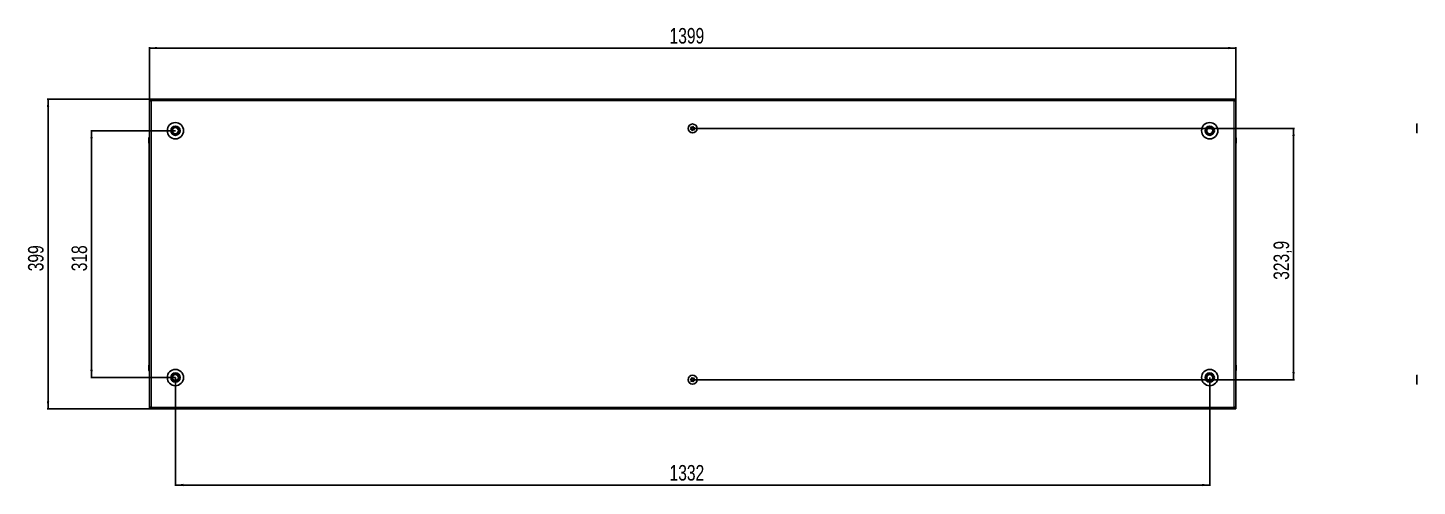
# Model space of a CAD drawing. Header units: millimetres. Extents: x 1214 to 6002, y -475 to 1828.
# Drawn here: x 1214 to 3003, y 1164 to 1755 of the extents above; entities that cross this region are included whole.
import ezdxf

# ---------------------------------------------------------------- set-up
doc = ezdxf.new("R2010")
doc.units = ezdxf.units.MM
doc.layers.add('FORMAT', color=7, linetype='Continuous')
doc.styles.add('SLDTEXTSTYLE0', font='TXT', dxfattribs={"width": 0.75})
doc.dimstyles.new('SLDDIMSTYLE0', dxfattribs={"dimtxt": 20, "dimasz": 10, "dimexe": 0, "dimexo": 0.0625, "dimgap": 5, "dimtad": 2, "dimdec": 1, "dimrnd": 1e-09, "dimzin": 12, "dimdsep": 46, "dimtxsty": 'SLDTEXTSTYLE0', "dimsah": 1, "dimcen": 0.09, "dimadec": 0, "dimazin": 3, "dimtfac": 1, "dimtofl": 0, "dimtmove": 0, "dimatfit": 3, "dimfxl": 0, "dimfrac": 2, "dimtolj": 1, "dimtzin": 12, "dimarcsym": 0})

# ---------------------------------------------------------------- blocks, each defined once
blk = doc.blocks.new('_D')
at = {"layer": 'FORMAT'}
for p, q in [((1370.4, 1662.8), (1238.9, 1662.8)), ((1239.9, 1263.8), (1239.9, 1662.8)), ((1370.4, 1263.8), (1238.9, 1263.8))]:
    blk.add_line(p, q, dxfattribs=at)
for points in [[(1239.9, 1662.8), (1238.3, 1652.8), (1241.4, 1652.8)], [(1239.9, 1263.8), (1241.4, 1273.8), (1238.3, 1273.8)]]:
    blk.add_solid(points, dxfattribs=at)
at = {"layer": 'FORMAT', "insert": (1214.1, 1441.2), "char_height": 20, "attachment_point": 1, "rotation": 90, "style": 'SLDTEXTSTYLE0'}
blk.add_mtext('399', dxfattribs=at)
blk = doc.blocks.new('_D_1')
at = {"layer": 'FORMAT'}
for p, q in [((1370.4, 1662.8), (1370.4, 1729.8)), ((2769.4, 1728.8), (1370.4, 1728.8)), ((2769.4, 1662.8), (2769.4, 1729.8))]:
    blk.add_line(p, q, dxfattribs=at)
for points in [[(1370.4, 1728.8), (1380.4, 1727.3), (1380.4, 1730.4)], [(2769.4, 1728.8), (2759.4, 1730.4), (2759.4, 1727.3)]]:
    blk.add_solid(points, dxfattribs=at)
at = {"layer": 'FORMAT', "insert": (2040.3, 1754.6), "char_height": 20, "attachment_point": 1, "style": 'SLDTEXTSTYLE0'}
blk.add_mtext('1399', dxfattribs=at)
blk = doc.blocks.new('_D_2')
at = {"layer": 'FORMAT'}
for p, q in [((1403.9, 1304.3), (1403.9, 1164.8)), ((2735.9, 1304.3), (2735.9, 1164.8)), ((1403.9, 1165.8), (2735.9, 1165.8))]:
    blk.add_line(p, q, dxfattribs=at)
for points in [[(1403.9, 1165.8), (1413.9, 1164.3), (1413.9, 1167.4)], [(2735.9, 1165.8), (2725.9, 1167.4), (2725.9, 1164.3)]]:
    blk.add_solid(points, dxfattribs=at)
at = {"layer": 'FORMAT', "insert": (2040.3, 1191.6), "char_height": 20, "attachment_point": 1, "style": 'SLDTEXTSTYLE0'}
blk.add_mtext('1332', dxfattribs=at)
blk = doc.blocks.new('_D_3')
at = {"layer": 'FORMAT'}
for p, q in [((2069.9, 1625.3), (2844.9, 1625.3)), ((2843.9, 1625.3), (2843.9, 1301.5)), ((2069.9, 1301.5), (2844.9, 1301.5))]:
    blk.add_line(p, q, dxfattribs=at)
for points in [[(2843.9, 1625.3), (2842.3, 1615.3), (2845.4, 1615.3)], [(2843.9, 1301.5), (2845.4, 1311.5), (2842.3, 1311.5)]]:
    blk.add_solid(points, dxfattribs=at)
at = {"layer": 'FORMAT', "insert": (2818.1, 1430.2), "char_height": 20, "attachment_point": 1, "rotation": 90, "style": 'SLDTEXTSTYLE0'}
blk.add_mtext('323,9', dxfattribs=at)
blk = doc.blocks.new('_D_4')
at = {"layer": 'FORMAT'}
for p, q in [((1403.9, 1622.3), (1294.9, 1622.3)), ((1295.9, 1622.3), (1295.9, 1304.3)), ((1403.9, 1304.3), (1294.9, 1304.3))]:
    blk.add_line(p, q, dxfattribs=at)
for points in [[(1295.9, 1622.3), (1294.3, 1612.3), (1297.4, 1612.3)], [(1295.9, 1304.3), (1297.4, 1314.3), (1294.3, 1314.3)]]:
    blk.add_solid(points, dxfattribs=at)
at = {"layer": 'FORMAT', "insert": (1270.1, 1441.2), "char_height": 20, "attachment_point": 1, "rotation": 90, "style": 'SLDTEXTSTYLE0'}
blk.add_mtext('318', dxfattribs=at)

msp = doc.modelspace()

# ---------------------------------------------------------------- linework, layer by layer
at = {"color": 7, "linetype": 'Continuous', "lineweight": 25}
for p, q in [((1370.37, 1661.33), (1370.37, 1662.83)), ((1372.47, 1662.83), (1370.37, 1662.83)), ((1370.37, 1661.33), (1372.47, 1661.33)), ((1370.37, 1661.33), (1370.37, 1660.73)), ((1370.37, 1660.73), (1370.37, 1265.93)), ((1370.37, 1660.73), (1372.47, 1660.73)), ((1372.47, 1662.83), (1372.47, 1660.73)), ((2767.27, 1662.83), (1372.47, 1662.83)), ((2767.27, 1660.73), (2767.27, 1662.83)), ((2769.37, 1662.83), (2767.27, 1662.83)), ((2767.27, 1661.33), (2769.37, 1661.33)), ((2767.27, 1660.73), (2769.37, 1660.73)), ((2769.37, 1661.33), (2769.37, 1662.83)), ((2769.37, 1660.73), (2769.37, 1661.33)), ((2769.37, 1265.93), (2769.37, 1660.73)), ((3003.11, 1630.96), (3002.81, 1630.96)), ((3002.81, 1619.39), (3002.81, 1630.96)), ((1369.87, 1612.83), (1369.87, 1606.33)), ((1369.87, 1606.33), (1369.87, 1612.83)), ((2769.37, 1614.15), (2769.37, 1614.15)), ((2769.87, 1612.83), (2769.87, 1606.33)), ((2769.87, 1606.33), (2769.87, 1612.83)), ((3002.81, 1619.39), (3003.11, 1619.39)), ((1369.87, 1606.33), (1369.87, 1606.33)), ((1370.37, 1606.33), (1369.87, 1606.33)), ((1370.02, 1606.33), (1370.02, 1320.33)), ((2769.37, 1606.33), (2769.87, 1606.33)), ((2769.72, 1320.33), (2769.72, 1606.33)), ((2769.87, 1606.33), (2769.87, 1606.33)), ((2769.87, 1606.33), (2769.87, 1606.33)), ((1369.87, 1320.33), (1369.87, 1320.33)), ((1369.87, 1313.83), (1369.87, 1320.33)), ((1369.87, 1320.33), (1369.87, 1320.33)), ((1369.87, 1320.33), (1369.87, 1313.83)), ((1370.37, 1320.33), (1369.87, 1320.33)), ((1370.37, 1312.51), (1370.37, 1312.51)), ((2769.37, 1320.33), (2769.87, 1320.33)), ((2769.87, 1320.33), (2769.87, 1320.33)), ((2769.87, 1313.83), (2769.87, 1320.33)), ((2769.87, 1320.33), (2769.87, 1313.83)), ((3003.11, 1307.26), (3002.81, 1307.26)), ((3002.81, 1297.59), (3002.81, 1307.26)), ((3002.81, 1295.69), (3002.81, 1297.59)), ((3002.81, 1295.69), (3003.11, 1295.69)), ((1372.47, 1265.93), (1370.37, 1265.93)), ((1370.37, 1265.93), (1370.37, 1265.33)), ((1372.47, 1265.33), (1370.37, 1265.33)), ((1370.37, 1265.33), (1370.37, 1263.83)), ((1370.37, 1263.83), (1372.47, 1263.83)), ((1372.47, 1265.93), (1372.47, 1263.83)), ((1372.47, 1263.83), (2767.27, 1263.83)), ((2767.27, 1263.83), (2767.27, 1265.93)), ((2769.37, 1265.93), (2767.27, 1265.93)), ((2769.37, 1265.33), (2767.27, 1265.33)), ((2767.27, 1263.83), (2769.37, 1263.83)), ((2769.37, 1265.33), (2769.37, 1265.93)), ((2769.37, 1265.33), (2769.37, 1263.83))]:
    msp.add_line(p, q, dxfattribs=at)
at = {"color": 8, "linetype": 'Continuous', "lineweight": 18}
for p, q in [((1372.47, 1660.73), (1372.47, 1265.93)), ((2767.27, 1660.73), (1372.47, 1660.73)), ((2767.27, 1265.93), (2767.27, 1660.73)), ((1370.37, 1612.83), (1369.87, 1612.83)), ((2769.37, 1612.83), (2769.87, 1612.83)), ((1370.37, 1313.83), (1369.87, 1313.83)), ((2769.37, 1313.83), (2769.87, 1313.83)), ((1372.47, 1265.93), (2767.27, 1265.93))]:
    msp.add_line(p, q, dxfattribs=at)
at = {"color": 7, "linetype": 'Continuous', "lineweight": 25}
for centre, radius in [((1403.87, 1622.33), 10.5), ((1403.87, 1622.33), 6), ((2069.87, 1625.18), 5.79), ((2735.87, 1622.33), 10.5), ((2735.87, 1622.33), 6), ((1403.87, 1622.33), 3.9), ((2069.87, 1625.18), 1.85), ((2735.87, 1622.33), 3.9), ((1403.87, 1304.33), 10.5), ((1403.87, 1304.33), 6), ((1403.87, 1304.33), 3.9), ((2069.87, 1301.48), 5.79), ((2735.87, 1304.33), 10.5), ((2735.87, 1304.33), 6), ((2735.87, 1304.33), 3.9), ((2069.87, 1301.48), 1.85)]:
    msp.add_circle(centre, radius, dxfattribs=at)
for centre, radius, start, end in [((1371.87, 1612.83), 2, 138.59038, 180), ((1403.87, 1622.33), 4.62, 120, 180), ((1403.87, 1622.33), 4.62, 180, 240), ((1403.87, 1622.33), 4.62, 60, 120), ((1403.87, 1622.33), 4.62, 240, 300), ((1403.87, 1622.33), 4.62, 360, 60), ((1403.87, 1622.33), 4.62, 300, 360), ((2735.87, 1622.33), 4.62, 120, 180), ((2735.87, 1622.33), 4.62, 180, 240), ((2735.87, 1622.33), 4.62, 60, 120), ((2735.87, 1622.33), 4.62, 240, 300), ((2735.87, 1622.33), 4.62, 0, 60), ((2735.87, 1622.33), 4.62, 300, 0), ((2767.87, 1612.83), 2, 360, 41.40962), ((2767.87, 1612.83), 2, 0, 41.39416), ((1371.87, 1313.83), 2, 180, 221.39416), ((1403.87, 1304.33), 4.62, 120, 180), ((1403.87, 1304.33), 4.62, 60, 120), ((1403.87, 1304.33), 4.62, 0, 60), ((2735.87, 1304.33), 4.62, 120, 180), ((2735.87, 1304.33), 4.62, 60, 120), ((2735.87, 1304.33), 4.62, 360, 60), ((2767.87, 1313.83), 2, 318.59038, 0), ((1403.87, 1304.33), 4.62, 180, 240), ((1403.87, 1304.33), 4.62, 240, 300), ((1403.87, 1304.33), 4.62, 300, 0), ((2735.87, 1304.33), 4.62, 180, 240), ((2735.87, 1304.33), 4.62, 240, 300), ((2735.87, 1304.33), 4.62, 300, 360)]:
    msp.add_arc(centre, radius, start, end, dxfattribs=at)
for points, knots in [([(1399.26, 1622.33), (1399.59, 1622.9), (1400.15, 1623.88), (1400.97, 1625.31), (1401.38, 1626.02), (1401.56, 1626.33)], [0, 0, 0, 0, 0.4391308, 0.7513783, 1, 1, 1, 1]), ([(1401.56, 1618.33), (1401.23, 1618.9), (1400.67, 1619.88), (1399.85, 1621.31), (1399.44, 1622.02), (1399.26, 1622.33)], [0, 0, 0, 0, 0.4391308, 0.7513783, 1, 1, 1, 1]), ([(1401.56, 1626.33), (1401.77, 1626.33), (1402.47, 1626.33), (1403.78, 1626.33), (1405.17, 1626.33), (1405.92, 1626.33), (1406.18, 1626.33)], [0, 0, 0, 0, 0.1393293, 0.4852696, 0.8163565, 1, 1, 1, 1]), ([(1406.18, 1618.33), (1405.92, 1618.33), (1405.17, 1618.33), (1403.78, 1618.33), (1402.47, 1618.33), (1401.77, 1618.33), (1401.56, 1618.33)], [0, 0, 0, 0, 0.1836435, 0.5147304, 0.8606707, 1, 1, 1, 1]), ([(1406.18, 1626.33), (1406.51, 1625.76), (1407.08, 1624.78), (1407.9, 1623.35), (1408.31, 1622.64), (1408.49, 1622.33)], [0, 0, 0, 0, 0.4391308, 0.7513783, 1, 1, 1, 1]), ([(1408.49, 1622.33), (1408.16, 1621.76), (1407.6, 1620.78), (1406.77, 1619.35), (1406.36, 1618.64), (1406.18, 1618.33)], [0, 0, 0, 0, 0.4391308, 0.7513783, 1, 1, 1, 1]), ([(2067.79, 1627.04), (2067.78, 1627.03), (2067.76, 1627.01), (2067.76, 1626.95), (2067.79, 1626.81), (2067.92, 1626.45), (2068.11, 1625.94), (2068.01, 1625.32), (2067.69, 1624.91), (2067.42, 1624.63), (2067.26, 1624.45), (2067.22, 1624.37), (2067.21, 1624.33), (2067.22, 1624.29), (2067.24, 1624.27), (2067.29, 1624.23), (2067.55, 1624.16), (2068.02, 1624.1), (2068.69, 1623.86), (2069.01, 1623.22), (2069.12, 1622.76), (2069.22, 1622.51), (2069.27, 1622.46), (2069.29, 1622.44), (2069.32, 1622.44), (2069.36, 1622.44), (2069.4, 1622.47), (2069.46, 1622.52), (2069.61, 1622.68), (2069.85, 1622.98), (2070.22, 1623.34), (2070.83, 1623.52), (2071.36, 1623.38), (2071.73, 1623.29), (2071.88, 1623.28), (2071.94, 1623.3), (2071.97, 1623.31), (2071.98, 1623.35), (2071.99, 1623.41), (2071.96, 1623.55), (2071.82, 1623.91), (2071.63, 1624.42), (2071.74, 1625.04), (2072.06, 1625.45), (2072.33, 1625.73), (2072.49, 1625.91), (2072.53, 1625.99), (2072.54, 1626.03), (2072.53, 1626.07), (2072.51, 1626.09), (2072.46, 1626.13), (2072.2, 1626.2), (2071.72, 1626.26), (2071.06, 1626.5), (2070.74, 1627.14), (2070.63, 1627.6), (2070.53, 1627.85), (2070.48, 1627.9), (2070.46, 1627.92), (2070.42, 1627.92), (2070.39, 1627.91), (2070.35, 1627.89), (2070.29, 1627.84), (2070.13, 1627.68), (2069.89, 1627.38), (2069.53, 1627.02), (2068.92, 1626.84), (2068.39, 1626.98), (2068.01, 1627.07), (2067.86, 1627.08), (2067.81, 1627.06), (2067.79, 1627.05), (2067.79, 1627.04)], [0, 0, 0, 0, 0.0020087, 0.00442, 0.0093647, 0.0255282, 0.0677053, 0.0957862, 0.1246456, 0.1503415, 0.1605194, 0.1633943, 0.1656965, 0.1672448, 0.1688741, 0.1707699, 0.1786058, 0.2119941, 0.2499945, 0.2879948, 0.3213831, 0.329219, 0.3311148, 0.3327441, 0.3342924, 0.3362166, 0.3385353, 0.3413178, 0.349662, 0.3753578, 0.4042173, 0.4322982, 0.4744753, 0.4906388, 0.4966691, 0.49844, 0.5, 0.5020087, 0.50442, 0.5093647, 0.5255282, 0.5677053, 0.5957862, 0.6246456, 0.6503415, 0.6605194, 0.6633943, 0.6656965, 0.6672448, 0.6688741, 0.6707699, 0.6786058, 0.7119941, 0.7499945, 0.7879948, 0.8213831, 0.829219, 0.8311148, 0.8327441, 0.8342924, 0.8362166, 0.8385353, 0.8413178, 0.849662, 0.8753578, 0.9042173, 0.9322982, 0.9744753, 0.9906388, 0.9966691, 0.99844, 1, 1, 1, 1]), ([(2731.26, 1622.33), (2731.59, 1622.9), (2732.15, 1623.88), (2732.97, 1625.31), (2733.38, 1626.02), (2733.56, 1626.33)], [0, 0, 0, 0, 0.4391308, 0.7513783, 1, 1, 1, 1]), ([(2733.56, 1618.33), (2733.23, 1618.9), (2732.67, 1619.88), (2731.85, 1621.31), (2731.44, 1622.02), (2731.26, 1622.33)], [0, 0, 0, 0, 0.4391308, 0.7513783, 1, 1, 1, 1]), ([(2733.56, 1626.33), (2733.77, 1626.33), (2734.47, 1626.33), (2735.78, 1626.33), (2737.17, 1626.33), (2737.92, 1626.33), (2738.18, 1626.33)], [0, 0, 0, 0, 0.1393293, 0.4852696, 0.8163565, 1, 1, 1, 1]), ([(2738.18, 1618.33), (2737.92, 1618.33), (2737.17, 1618.33), (2735.78, 1618.33), (2734.47, 1618.33), (2733.77, 1618.33), (2733.56, 1618.33)], [0, 0, 0, 0, 0.1836435, 0.5147304, 0.8606707, 1, 1, 1, 1]), ([(2738.18, 1626.33), (2738.51, 1625.76), (2739.08, 1624.78), (2739.9, 1623.35), (2740.31, 1622.64), (2740.49, 1622.33)], [0, 0, 0, 0, 0.4391308, 0.7513783, 1, 1, 1, 1]), ([(2740.49, 1622.33), (2740.16, 1621.76), (2739.6, 1620.78), (2738.77, 1619.35), (2738.36, 1618.64), (2738.18, 1618.33)], [0, 0, 0, 0, 0.4391308, 0.7513783, 1, 1, 1, 1]), ([(1399.26, 1304.33), (1399.59, 1304.9), (1400.15, 1305.88), (1400.97, 1307.31), (1401.38, 1308.02), (1401.56, 1308.33)], [0, 0, 0, 0, 0.4391308, 0.7513783, 1, 1, 1, 1]), ([(1401.56, 1308.33), (1401.77, 1308.33), (1402.47, 1308.33), (1403.78, 1308.33), (1405.17, 1308.33), (1405.92, 1308.33), (1406.18, 1308.33)], [0, 0, 0, 0, 0.1393293, 0.4852696, 0.8163565, 1, 1, 1, 1]), ([(1406.18, 1308.33), (1406.51, 1307.76), (1407.08, 1306.78), (1407.9, 1305.35), (1408.31, 1304.64), (1408.49, 1304.33)], [0, 0, 0, 0, 0.4391308, 0.7513783, 1, 1, 1, 1]), ([(2731.26, 1304.33), (2731.59, 1304.9), (2732.15, 1305.88), (2732.97, 1307.31), (2733.38, 1308.02), (2733.56, 1308.33)], [0, 0, 0, 0, 0.4391308, 0.7513783, 1, 1, 1, 1]), ([(2733.56, 1308.33), (2733.77, 1308.33), (2734.47, 1308.33), (2735.78, 1308.33), (2737.17, 1308.33), (2737.92, 1308.33), (2738.18, 1308.33)], [0, 0, 0, 0, 0.1393293, 0.4852696, 0.8163565, 1, 1, 1, 1]), ([(2738.18, 1308.33), (2738.51, 1307.76), (2739.08, 1306.78), (2739.9, 1305.35), (2740.31, 1304.64), (2740.49, 1304.33)], [0, 0, 0, 0, 0.4391308, 0.7513783, 1, 1, 1, 1]), ([(1401.56, 1300.33), (1401.23, 1300.9), (1400.67, 1301.88), (1399.85, 1303.31), (1399.44, 1304.02), (1399.26, 1304.33)], [0, 0, 0, 0, 0.4391308, 0.7513783, 1, 1, 1, 1]), ([(1406.18, 1300.33), (1405.92, 1300.33), (1405.17, 1300.33), (1403.78, 1300.33), (1402.47, 1300.33), (1401.77, 1300.33), (1401.56, 1300.33)], [0, 0, 0, 0, 0.1836435, 0.5147304, 0.8606707, 1, 1, 1, 1]), ([(1408.49, 1304.33), (1408.16, 1303.76), (1407.6, 1302.78), (1406.77, 1301.35), (1406.36, 1300.64), (1406.18, 1300.33)], [0, 0, 0, 0, 0.4391308, 0.7513783, 1, 1, 1, 1]), ([(2072.6, 1300.84), (2072.6, 1300.85), (2072.6, 1300.88), (2072.58, 1300.93), (2072.49, 1301.04), (2072.19, 1301.3), (2071.78, 1301.65), (2071.58, 1302.25), (2071.66, 1302.76), (2071.77, 1303.13), (2071.82, 1303.37), (2071.82, 1303.46), (2071.81, 1303.5), (2071.79, 1303.53), (2071.76, 1303.54), (2071.69, 1303.55), (2071.43, 1303.49), (2070.99, 1303.31), (2070.28, 1303.21), (2069.7, 1303.61), (2069.38, 1303.97), (2069.17, 1304.14), (2069.11, 1304.16), (2069.08, 1304.17), (2069.05, 1304.15), (2069.02, 1304.13), (2069, 1304.09), (2068.97, 1304.02), (2068.91, 1303.8), (2068.84, 1303.42), (2068.69, 1302.93), (2068.24, 1302.48), (2067.71, 1302.35), (2067.34, 1302.25), (2067.2, 1302.19), (2067.16, 1302.15), (2067.15, 1302.12), (2067.15, 1302.08), (2067.17, 1302.03), (2067.26, 1301.92), (2067.55, 1301.66), (2067.96, 1301.31), (2068.17, 1300.71), (2068.08, 1300.2), (2067.98, 1299.83), (2067.92, 1299.59), (2067.93, 1299.5), (2067.94, 1299.46), (2067.96, 1299.43), (2067.99, 1299.42), (2068.06, 1299.41), (2068.32, 1299.47), (2068.76, 1299.65), (2069.47, 1299.75), (2070.05, 1299.34), (2070.37, 1298.99), (2070.57, 1298.82), (2070.64, 1298.8), (2070.67, 1298.79), (2070.7, 1298.81), (2070.73, 1298.83), (2070.75, 1298.87), (2070.78, 1298.94), (2070.84, 1299.16), (2070.9, 1299.54), (2071.06, 1300.03), (2071.51, 1300.47), (2072.03, 1300.61), (2072.41, 1300.71), (2072.55, 1300.77), (2072.59, 1300.81), (2072.6, 1300.83), (2072.6, 1300.84)], [0, 0, 0, 0, 0.0020087, 0.00442, 0.0093647, 0.0255282, 0.0677053, 0.0957862, 0.1246456, 0.1503415, 0.1605194, 0.1633943, 0.1656965, 0.1672448, 0.1688741, 0.1707699, 0.1786058, 0.2119941, 0.2499945, 0.2879948, 0.3213831, 0.329219, 0.3311148, 0.3327441, 0.3342924, 0.3362166, 0.3385353, 0.3413178, 0.349662, 0.3753578, 0.4042173, 0.4322982, 0.4744753, 0.4906388, 0.4966691, 0.49844, 0.5, 0.5020087, 0.50442, 0.5093647, 0.5255282, 0.5677053, 0.5957862, 0.6246456, 0.6503415, 0.6605194, 0.6633943, 0.6656965, 0.6672448, 0.6688741, 0.6707699, 0.6786058, 0.7119941, 0.7499945, 0.7879948, 0.8213831, 0.829219, 0.8311148, 0.8327441, 0.8342924, 0.8362166, 0.8385353, 0.8413178, 0.849662, 0.8753578, 0.9042173, 0.9322982, 0.9744753, 0.9906388, 0.9966691, 0.99844, 1, 1, 1, 1]), ([(2733.56, 1300.33), (2733.23, 1300.9), (2732.67, 1301.88), (2731.85, 1303.31), (2731.44, 1304.02), (2731.26, 1304.33)], [0, 0, 0, 0, 0.4391308, 0.7513783, 1, 1, 1, 1]), ([(2738.18, 1300.33), (2737.92, 1300.33), (2737.17, 1300.33), (2735.78, 1300.33), (2734.47, 1300.33), (2733.77, 1300.33), (2733.56, 1300.33)], [0, 0, 0, 0, 0.1836435, 0.5147304, 0.8606707, 1, 1, 1, 1]), ([(2740.49, 1304.33), (2740.16, 1303.76), (2739.6, 1302.78), (2738.77, 1301.35), (2738.36, 1300.64), (2738.18, 1300.33)], [0, 0, 0, 0, 0.4391308, 0.7513783, 1, 1, 1, 1])]:
    msp.add_open_spline(points, degree=3, knots=knots, dxfattribs=at)

# ---------------------------------------------------------------- dimensions: what is measured, and where the dimension line sits
at = {"layer": 'FORMAT'}
dim = msp.add_linear_dim(base=(1370.37, 1728.83), p1=(2769.37, 1662.83), p2=(1370.37, 1662.83), dimstyle='SLDDIMSTYLE0', dxfattribs=at)
dim.commit()
dim.dimension.update_dxf_attribs({"geometry": '_D_1', "text_midpoint": (2069.87, 1728.83), "dimtype": 160})
for base, p1, p2, angle, picture, middle in [((1239.87, 1662.83), (1370.37, 1263.83), (1370.37, 1662.83), 90, '_D', (1239.87, 1463.33)), ((1295.87, 1304.33), (1403.87, 1622.33), (1403.87, 1304.33), 90, '_D_4', (1295.87, 1463.33)), ((2843.8742616, 1301.47963164), (2069.8739047, 1625.32963164), (2069.8739047, 1301.47963164), 90, '_D_3', (2843.8742616, 1463.40463164)), ((2735.87, 1165.83), (1403.87, 1304.33), (2735.87, 1304.33), 0, '_D_2', (2069.87, 1165.83))]:
    dim = msp.add_linear_dim(base=base, p1=p1, p2=p2, angle=angle, dimstyle='SLDDIMSTYLE0', dxfattribs=at)
    dim.commit()
    dim.dimension.update_dxf_attribs({"geometry": picture, "text_midpoint": middle, "dimtype": 160})

doc.saveas('drawing.dxf')
